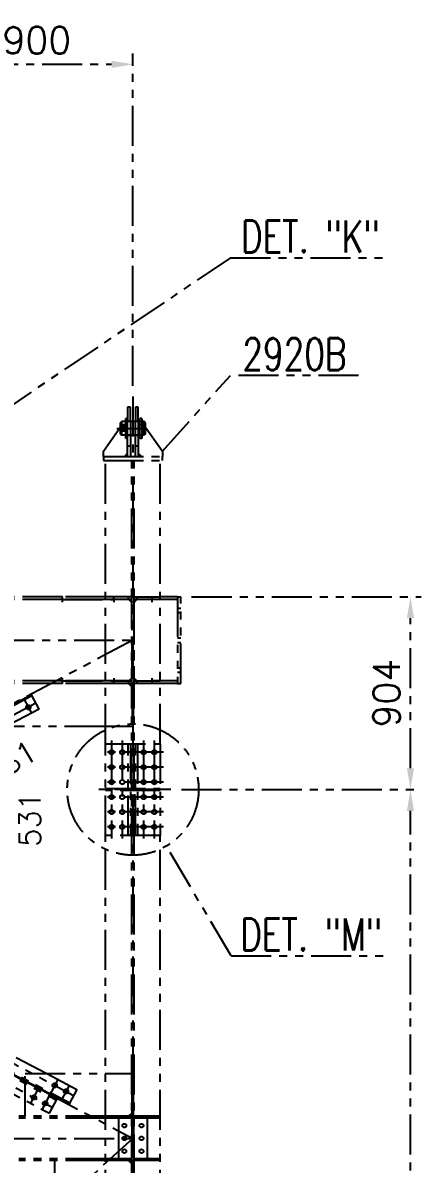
# Model space of a CAD drawing. Header units: millimetres. Extents: x -16232 to 52632, y -3739 to 20678.
# Drawn here: x -9603 to -7737, y 15328 to 20678 of the extents above; entities that cross this region are included whole.
import ezdxf
from ezdxf.enums import TextEntityAlignment as Align

# ---------------------------------------------------------------- set-up
doc = ezdxf.new("R2010")
doc.units = ezdxf.units.MM
doc.header["$LTSCALE"] = 300
doc.header["$MEASUREMENT"] = 0
doc.linetypes.add('PHANTOM2', pattern=[1.25, 0.625, -0.125, 0.125, -0.125, 0.125, -0.125])
doc.layers.add('EM-PJ-FANTASMA', color=8, linetype='PHANTOM2')
doc.styles.add('100CL', font='ROMANS.SHX')
doc.styles.add('ROMANS', font='romans.shx')
doc.dimstyles.new('PADRÃO', dxfattribs={"dimscale": 50, "dimtxt": 2.5, "dimasz": 2, "dimexe": 1, "dimexo": 1, "dimgap": 1, "dimtad": 1, "dimdec": 0, "dimzin": 9, "dimdsep": 46, "dimtxsty": 'ROMANS', "dimcen": 0, "dimclrd": 256, "dimclre": 256, "dimclrt": 7, "dimadec": 1, "dimazin": 2, "dimtfac": 1, "dimtdec": 0, "dimtmove": 0, "dimatfit": 3, "dimfxl": 1, "dimtolj": 1, "dimtzin": 0, "dimlwd": -1, "dimlwe": -1, "dimarcsym": 0})

# ---------------------------------------------------------------- blocks, each defined once
blk = doc.blocks.new('*D87')
at = {"layer": 'Defpoints', "color": 0, "transparency": 16777216}
for p in [(-9087.1, 20483.2), (-9987.1, 19427.1), (-9087.1, 18926.3)]:
    blk.add_point(p, dxfattribs=at)
at = {"layer": 'EM-PJ-FANTASMA', "transparency": 16777216}
for p, q in [((-9987.1, 19477.1), (-9987.1, 20533.2)), ((-9087.1, 18976.3), (-9087.1, 20533.2)), ((-9887.1, 20483.2), (-9187.1, 20483.2))]:
    blk.add_line(p, q, dxfattribs=at)
for points in [[(-9887.1, 20499.8), (-9887.1, 20466.5), (-9987.1, 20483.2)], [(-9187.1, 20499.8), (-9187.1, 20466.5), (-9087.1, 20483.2)]]:
    blk.add_solid(points, dxfattribs=at)
at = {"layer": 'EM-PJ-FANTASMA', "color": 7, "transparency": 16777216, "insert": (-9537.1, 20595.7), "char_height": 125, "attachment_point": 5, "style": 'ROMANS'}
blk.add_mtext('\\A1;900', dxfattribs=at)
blk = doc.blocks.new('*D99')
at = {"layer": 'Defpoints', "color": 0, "transparency": 16777216}
for p in [(-8909.1, 17083.9), (-7787.1, 17083.9), (-8909.1, 8148.9)]:
    blk.add_point(p, dxfattribs=at)
at = {"layer": 'EM-PJ-FANTASMA', "transparency": 16777216}
for p, q in [((-8859.1, 17083.9), (-7737.1, 17083.9)), ((-7787.1, 8248.9), (-7787.1, 16983.9)), ((-8859.1, 8148.9), (-7737.1, 8148.9))]:
    blk.add_line(p, q, dxfattribs=at)
for points in [[(-7803.8, 16983.9), (-7770.4, 16983.9), (-7787.1, 17083.9)], [(-7803.8, 8248.9), (-7770.4, 8248.9), (-7787.1, 8148.9)]]:
    blk.add_solid(points, dxfattribs=at)
at = {"layer": 'EM-PJ-FANTASMA', "color": 7, "transparency": 16777216, "insert": (-7899.6, 12616.4), "char_height": 125, "attachment_point": 5, "rotation": 90, "style": 'ROMANS'}
blk.add_mtext('\\A1;8935', dxfattribs=at)
blk = doc.blocks.new('*D100')
at = {"layer": 'Defpoints', "color": 0, "transparency": 16777216}
for p in [(-8862.1, 17987.4), (-7787.1, 17987.4), (-8909.1, 17083.9)]:
    blk.add_point(p, dxfattribs=at)
at = {"layer": 'EM-PJ-FANTASMA', "transparency": 16777216}
for p, q in [((-8812.1, 17987.4), (-7737.1, 17987.4)), ((-7787.1, 17183.9), (-7787.1, 17887.4)), ((-8859.1, 17083.9), (-7737.1, 17083.9))]:
    blk.add_line(p, q, dxfattribs=at)
for points in [[(-7803.8, 17887.4), (-7770.4, 17887.4), (-7787.1, 17987.4)], [(-7803.8, 17183.9), (-7770.4, 17183.9), (-7787.1, 17083.9)]]:
    blk.add_solid(points, dxfattribs=at)
at = {"layer": 'EM-PJ-FANTASMA', "color": 7, "transparency": 16777216, "insert": (-7899.6, 17535.7), "char_height": 125, "attachment_point": 5, "rotation": 90, "style": 'ROMANS'}
blk.add_mtext('\\A1;904', dxfattribs=at)

msp = doc.modelspace()

# ---------------------------------------------------------------- linework, layer by layer
at = {"layer": 'EM-PJ-FANTASMA'}
for p, q in [((-8630.482, 19576.505), (-10984.987, 17987.777)), ((-8630.482, 19576.505), (-7880.482, 19576.505)), ((-8949.093, 18670.323), (-8630.482, 19024.688)), ((-8030.482, 19024.688), (-8630.482, 19024.688)), ((-9087.093, 18926.323), (-9087.093, -1226.072)), ((-9099.093, 18876.323), (-9112.093, 18876.323)), ((-9112.093, 18876.323), (-9112.093, 18808.392)), ((-9099.093, 18808.392), (-9099.093, 18876.323)), ((-9062.093, 18876.323), (-9075.093, 18876.323)), ((-9075.093, 18876.323), (-9075.093, 18808.392)), ((-9062.093, 18808.392), (-9062.093, 18876.323)), ((-9225.093, 18670.323), (-9137.093, 18795.323)), ((-9145.093, 18803.323), (-9140.093, 18808.323)), ((-9145.093, 18783.96), (-9145.093, 18803.323)), ((-9145.093, 18749.323), (-9145.093, 18783.96)), ((-9120.093, 18808.323), (-9140.093, 18808.323)), ((-9140.093, 18808.323), (-9140.093, 18791.062)), ((-9140.093, 18791.062), (-9140.093, 18744.323)), ((-9137.093, 18795.323), (-9112.093, 18795.323)), ((-9130.093, 18761.323), (-9130.093, 18791.323)), ((-9112.093, 18823.823), (-9120.093, 18823.823)), ((-9120.093, 18795.323), (-9120.093, 18823.823)), ((-9112.093, 18808.823), (-9120.093, 18808.823)), ((-9099.093, 18808.323), (-9120.093, 18808.323)), ((-9120.093, 18776.323), (-9120.093, 18795.323)), ((-9099.093, 18808.823), (-9112.093, 18808.823)), ((-9112.093, 18695.323), (-9112.093, 18808.392)), ((-9099.093, 18808.392), (-9099.093, 18695.323)), ((-9075.093, 18808.323), (-9099.093, 18808.323)), ((-9062.093, 18808.823), (-9075.093, 18808.823)), ((-9075.093, 18695.323), (-9075.093, 18808.392)), ((-9062.093, 18808.323), (-9075.093, 18808.323)), ((-9062.093, 18808.392), (-9062.093, 18695.323)), ((-9054.093, 18808.323), (-9062.093, 18808.323)), ((-9062.093, 18795.323), (-9037.093, 18795.323)), ((-9046.093, 18823.823), (-9054.093, 18823.823)), ((-9054.093, 18795.323), (-9054.093, 18823.823)), ((-9046.093, 18808.823), (-9054.093, 18808.823)), ((-9046.093, 18808.323), (-9054.093, 18808.323)), ((-9054.093, 18776.323), (-9054.093, 18795.323)), ((-9046.093, 18823.823), (-9046.093, 18795.323)), ((-9034.093, 18808.323), (-9046.093, 18808.323)), ((-9046.093, 18795.323), (-9046.093, 18776.323)), ((-9044.093, 18761.323), (-9044.093, 18791.323)), ((-9037.093, 18795.323), (-8949.093, 18670.323)), ((-9029.093, 18803.323), (-9034.093, 18808.323)), ((-9034.093, 18791.062), (-9034.093, 18808.323)), ((-9034.093, 18744.323), (-9034.093, 18791.062)), ((-9029.093, 18803.323), (-9029.093, 18783.96)), ((-9029.093, 18783.96), (-9029.093, 18749.323)), ((-9162.093, 18776.323), (-9022.093, 18776.323)), ((-9145.093, 18749.323), (-9140.093, 18744.323)), ((-9099.093, 18744.323), (-9140.093, 18744.323)), ((-9120.093, 18728.823), (-9120.093, 18776.323)), ((-9112.093, 18743.823), (-9120.093, 18743.823)), ((-9112.093, 18728.823), (-9120.093, 18728.823)), ((-9099.093, 18743.823), (-9112.093, 18743.823)), ((-9075.093, 18744.323), (-9099.093, 18744.323)), ((-9034.093, 18744.323), (-9075.093, 18744.323)), ((-9062.093, 18743.823), (-9075.093, 18743.823)), ((-9054.093, 18728.823), (-9054.093, 18776.323)), ((-9046.093, 18743.823), (-9054.093, 18743.823)), ((-9046.093, 18728.823), (-9054.093, 18728.823)), ((-9046.093, 18776.323), (-9046.093, 18728.823)), ((-9029.093, 18749.323), (-9034.093, 18744.323)), ((-9225.093, 18645.323), (-9225.093, 18670.323)), ((-9112.093, 18695.323), (-9099.093, 18695.323)), ((-9112.093, 18645.323), (-9112.093, 18695.323)), ((-9099.093, 18695.323), (-9099.093, 18645.323)), ((-9075.093, 18695.323), (-9062.093, 18695.323)), ((-9075.093, 18645.323), (-9075.093, 18695.323)), ((-9062.093, 18695.323), (-9062.093, 18645.323)), ((-8949.093, 18670.323), (-8949.093, 18645.323)), ((-9225.093, 18645.323), (-8949.093, 18645.323)), ((-9225.093, 18645.323), (-9225.093, 18626.323)), ((-9225.093, 18626.323), (-8949.093, 18626.323)), ((-9215.093, 17298.928), (-9215.093, 18626.323)), ((-9112.093, 18660.323), (-9127.093, 18645.323)), ((-9112.093, 18645.323), (-9099.093, 18645.323)), ((-9092.343, 17088.928), (-9092.343, 18626.323)), ((-9081.843, 17088.928), (-9081.843, 18626.323)), ((-9075.093, 18645.323), (-9062.093, 18645.323)), ((-9047.093, 18645.323), (-9062.093, 18660.323)), ((-8959.093, 17298.928), (-8959.093, 18626.323)), ((-8949.093, 18626.323), (-8949.093, 18645.323)), ((-9417.343, 17987.428), (-11282.093, 17987.428)), ((-9215.093, 17987.428), (-9417.343, 17987.428)), ((-9417.343, 17974.428), (-9417.343, 17987.428)), ((-9417.343, 17974.628), (-9417.343, 17987.428)), ((-9107.343, 17987.428), (-9215.093, 17987.428)), ((-9176.093, 17974.628), (-9176.093, 17987.428)), ((-9092.343, 17987.428), (-9107.343, 17987.428)), ((-9107.343, 17974.428), (-9107.343, 17987.428)), ((-9092.343, 17987.428), (-9081.843, 17987.428)), ((-9081.843, 17987.428), (-9066.843, 17987.428)), ((-9066.843, 17987.428), (-8959.093, 17987.428)), ((-9066.843, 17974.428), (-9066.843, 17987.428)), ((-8998.093, 17987.428), (-8998.093, 17974.628)), ((-8878.093, 17987.428), (-8959.093, 17987.428)), ((-8878.093, 17987.428), (-8862.093, 17987.428)), ((-8878.093, 17987.428), (-8878.093, 17580.428)), ((-8878.093, 17987.428), (-8878.093, 17974.628)), ((-8862.093, 17580.428), (-8862.093, 17987.428)), ((-9417.343, 17974.628), (-11282.093, 17974.628)), ((-9417.343, 17974.628), (-9176.093, 17974.628)), ((-9215.093, 17974.428), (-9417.343, 17974.428)), ((-9417.343, 17962.428), (-9417.343, 17974.428)), ((-9107.343, 17974.428), (-9215.093, 17974.428)), ((-9103.143, 17974.628), (-9176.093, 17974.628)), ((-9176.093, 17974.628), (-9176.093, 17962.428)), ((-9092.343, 17974.428), (-9107.343, 17974.428)), ((-9105.943, 17974.628), (-9090.943, 17959.628)), ((-9090.943, 17605.428), (-9090.943, 17962.428)), ((-9083.243, 17959.628), (-9068.243, 17974.628)), ((-9083.243, 17962.428), (-9083.243, 17605.428)), ((-9066.843, 17974.428), (-9081.843, 17974.428)), ((-8998.093, 17974.628), (-9071.043, 17974.628)), ((-8959.093, 17974.428), (-9066.843, 17974.428)), ((-8959.093, 17974.628), (-8998.093, 17974.628)), ((-8998.093, 17974.628), (-8998.093, 17962.428)), ((-8878.093, 17974.628), (-8959.093, 17974.628)), ((-8878.093, 17934.428), (-8862.093, 17934.428)), ((-8878.093, 17913.428), (-8862.093, 17913.428)), ((-13487.093, 17783.928), (-9087.093, 17783.928)), ((-9087.093, 17783.928), (-13487.093, 15448.928)), ((-13487.093, 17783.928), (-9087.093, 15448.928)), ((-8878.093, 17794.428), (-8862.093, 17794.428)), ((-8878.093, 17773.428), (-8862.093, 17773.428)), ((-8878.093, 17654.428), (-8862.093, 17654.428)), ((-9417.343, 17593.428), (-9417.343, 17605.428)), ((-9176.093, 17605.428), (-9176.093, 17593.228)), ((-9090.943, 17608.228), (-9105.943, 17593.228)), ((-9068.243, 17593.228), (-9083.243, 17608.228)), ((-8998.093, 17605.428), (-8998.093, 17593.228)), ((-8878.093, 17633.428), (-8862.093, 17633.428)), ((-9417.343, 17593.228), (-11282.093, 17593.228)), ((-9417.343, 17580.428), (-11282.093, 17580.428)), ((-9215.093, 17593.428), (-9417.343, 17593.428)), ((-9417.343, 17580.428), (-9417.343, 17593.428)), ((-9417.343, 17593.228), (-9176.093, 17593.228)), ((-9417.343, 17580.428), (-9417.343, 17593.228)), ((-9215.093, 17580.428), (-9417.343, 17580.428)), ((-9107.343, 17593.428), (-9215.093, 17593.428)), ((-9107.343, 17580.428), (-9215.093, 17580.428)), ((-9176.093, 17580.428), (-9176.093, 17593.228)), ((-9176.093, 17593.228), (-9103.143, 17593.228)), ((-9092.343, 17593.428), (-9107.343, 17593.428)), ((-9107.343, 17580.428), (-9107.343, 17593.428)), ((-9092.343, 17580.428), (-9107.343, 17580.428)), ((-9092.343, 17565.428), (-9107.343, 17580.428)), ((-9081.843, 17580.428), (-9092.343, 17580.428)), ((-9090.093, 17580.428), (-9090.093, 17565.428)), ((-9090.093, 17565.428), (-9084.093, 17565.428)), ((-9090.093, 17565.428), (-9090.093, 17390.428)), ((-9084.093, 17565.428), (-9084.093, 17580.428)), ((-9084.093, 17390.428), (-9084.093, 17565.428)), ((-9081.843, 17593.428), (-9066.843, 17593.428)), ((-9066.843, 17580.428), (-9081.843, 17580.428)), ((-9071.043, 17593.228), (-8998.093, 17593.228)), ((-9066.843, 17593.428), (-8959.093, 17593.428)), ((-9066.843, 17580.428), (-9066.843, 17593.428)), ((-8959.093, 17580.428), (-9066.843, 17580.428)), ((-8998.093, 17593.228), (-8998.093, 17580.428)), ((-8959.093, 17593.228), (-8998.093, 17593.228)), ((-8878.093, 17593.228), (-8959.093, 17593.228)), ((-8878.093, 17580.428), (-8959.093, 17580.428)), ((-8878.093, 17593.228), (-8878.093, 17580.428)), ((-8878.093, 17580.428), (-8862.093, 17580.428)), ((-9562.681, 17528.145), (-13132.357, 15633.783)), ((-9559.868, 17522.845), (-13129.544, 15628.483)), ((-9599.42, 17512.045), (-9562.388, 17442.262)), ((-9527.055, 17461.013), (-9562.681, 17528.145)), ((-9090.093, 17532.967), (-9084.093, 17532.967)), ((-9090.093, 17511.967), (-9084.093, 17511.967)), ((-9090.093, 17511.391), (-9084.093, 17511.391)), ((-9090.093, 17502.434), (-9084.093, 17502.434)), ((-9541.587, 17488.396), (-13111.263, 15594.034)), ((-9527.055, 17461.013), (-13096.731, 15566.65)), ((-9090.093, 17490.391), (-9084.093, 17490.391)), ((-9090.093, 17481.434), (-9084.093, 17481.434)), ((-9090.093, 17480.859), (-9084.093, 17480.859)), ((-9090.093, 17471.901), (-9084.093, 17471.901)), ((-9090.093, 17459.859), (-9084.093, 17459.859)), ((-9090.093, 17450.901), (-9084.093, 17450.901)), ((-9090.093, 17450.326), (-9084.093, 17450.326)), ((-9090.093, 17429.326), (-9084.093, 17429.326)), ((-9090.093, 17390.428), (-9084.093, 17390.428)), ((-9782.343, 17380.428), (-9215.093, 17380.428)), ((-9215.093, 17380.428), (-9092.343, 17380.428)), ((-9215.093, 16868.928), (-9215.093, 17298.928)), ((-9215.093, 17298.928), (-8959.093, 17298.928)), ((-9187.093, 17313.928), (-9187.093, 16853.928)), ((-9137.093, 17313.928), (-9137.093, 16853.928)), ((-9109.093, 16868.928), (-9109.093, 17298.928)), ((-9098.343, 17298.928), (-9098.343, 16868.928)), ((-9075.843, 16868.928), (-9075.843, 17298.928)), ((-9065.093, 17298.928), (-9065.093, 16868.928)), ((-9037.093, 17313.928), (-9037.093, 16853.928)), ((-8987.093, 17313.928), (-8987.093, 16853.928)), ((-8959.093, 17298.928), (-8959.093, 16868.928)), ((-8944.093, 17258.928), (-9230.093, 17258.928)), ((-9092.343, 17267.928), (-9098.343, 17267.928)), ((-9092.343, 17249.928), (-9098.343, 17249.928)), ((-9092.343, 17267.928), (-9081.843, 17267.928)), ((-9092.343, 17249.928), (-9081.843, 17249.928)), ((-9075.843, 17267.928), (-9081.843, 17267.928)), ((-9075.843, 17249.928), (-9081.843, 17249.928)), ((-8944.093, 17188.928), (-9230.093, 17188.928)), ((-9092.343, 17197.928), (-9098.343, 17197.928)), ((-9092.343, 17179.928), (-9098.343, 17179.928)), ((-9092.343, 17197.928), (-9081.843, 17197.928)), ((-9092.343, 17179.928), (-9081.843, 17179.928)), ((-9075.843, 17197.928), (-9081.843, 17197.928)), ((-9075.843, 17179.928), (-9081.843, 17179.928)), ((-8944.093, 17118.928), (-9230.093, 17118.928)), ((-9092.343, 17127.928), (-9098.343, 17127.928)), ((-9092.343, 17127.928), (-9081.843, 17127.928)), ((-9075.843, 17127.928), (-9081.843, 17127.928)), ((-8909.093, 17083.928), (-9265.093, 17083.928)), ((-9215.093, 17088.928), (-8959.093, 17088.928)), ((-8959.093, 17078.928), (-9215.093, 17078.928)), ((-9092.343, 17109.928), (-9098.343, 17109.928)), ((-9092.343, 17109.928), (-9081.843, 17109.928)), ((-9092.343, 17078.928), (-9092.343, 17088.928)), ((-9092.343, 8153.928), (-9092.343, 17078.928)), ((-9075.843, 17109.928), (-9081.843, 17109.928)), ((-9081.843, 17088.928), (-9081.843, 17078.928)), ((-9081.843, 8153.928), (-9081.843, 17078.928)), ((-8944.093, 17048.928), (-9230.093, 17048.928)), ((-9092.343, 17057.928), (-9098.343, 17057.928)), ((-9092.343, 17039.928), (-9098.343, 17039.928)), ((-9092.343, 17057.928), (-9081.843, 17057.928)), ((-9092.343, 17039.928), (-9081.843, 17039.928)), ((-9075.843, 17057.928), (-9081.843, 17057.928)), ((-9075.843, 17039.928), (-9081.843, 17039.928)), ((-8944.093, 16978.928), (-9230.093, 16978.928)), ((-9092.343, 16987.928), (-9098.343, 16987.928)), ((-9092.343, 16969.928), (-9098.343, 16969.928)), ((-9092.343, 16987.928), (-9081.843, 16987.928)), ((-9092.343, 16969.928), (-9081.843, 16969.928)), ((-9075.843, 16987.928), (-9081.843, 16987.928)), ((-9075.843, 16969.928), (-9081.843, 16969.928)), ((-8944.093, 16908.928), (-9230.093, 16908.928)), ((-9092.343, 16917.928), (-9098.343, 16917.928)), ((-9092.343, 16917.928), (-9081.843, 16917.928)), ((-9075.843, 16917.928), (-9081.843, 16917.928)), ((-8959.093, 16868.928), (-9215.093, 16868.928)), ((-9215.093, 8363.928), (-9215.093, 16868.928)), ((-9092.343, 16899.928), (-9098.343, 16899.928)), ((-9092.343, 16899.928), (-9081.843, 16899.928)), ((-9075.843, 16899.928), (-9081.843, 16899.928)), ((-8959.093, 8363.928), (-8959.093, 16868.928)), ((-8626.855, 16304.489), (-8930.672, 16819.02)), ((-11138.334, 16534.088), (-9441.828, 15633.783)), ((-11132.709, 16544.688), (-9383.204, 15616.257)), ((-11114.427, 16579.137), (-9364.922, 15650.707)), ((-10958.563, 16531.518), (-9490.47, 15752.428)), ((-11159.428, 16494.338), (-9462.923, 15594.034)), ((-11141.146, 16528.788), (-9444.641, 15628.483)), ((-11173.96, 16466.955), (-9477.454, 15566.65)), ((-10994.19, 16464.385), (-9592.343, 15720.451)), ((-8626.855, 16304.489), (-7876.855, 16304.489)), ((-9592.343, 15752.428), (-9215.093, 15752.428)), ((-9592.343, 15552.428), (-9592.343, 15752.428)), ((-9490.47, 15752.428), (-9350.39, 15678.09)), ((-9215.093, 15752.428), (-9092.343, 15752.428)), ((-9090.093, 15742.428), (-9084.093, 15742.428)), ((-9090.093, 15567.428), (-9090.093, 15742.428)), ((-9084.093, 15567.428), (-9084.093, 15742.428)), ((-9592.343, 15720.451), (-9386.016, 15610.957)), ((-9565.787, 15613.527), (-9528.754, 15683.309)), ((-9438.723, 15724.966), (-9512.787, 15585.401)), ((-9385.723, 15696.84), (-9422.756, 15627.058)), ((-9350.39, 15678.09), (-9386.016, 15610.957)), ((-9090.093, 15709.387), (-9084.093, 15709.387)), ((-9090.093, 15688.387), (-9084.093, 15688.387)), ((-9090.093, 15687.812), (-9084.093, 15687.812)), ((-9090.093, 15678.855), (-9084.093, 15678.855)), ((-9477.454, 15566.65), (-9441.828, 15633.783)), ((-9090.093, 15666.812), (-9084.093, 15666.812)), ((-9090.093, 15657.855), (-9084.093, 15657.855)), ((-9090.093, 15657.279), (-9084.093, 15657.279)), ((-9090.093, 15648.322), (-9084.093, 15648.322)), ((-9090.093, 15636.279), (-9084.093, 15636.279)), ((-9090.093, 15627.322), (-9084.093, 15627.322)), ((-9090.093, 15626.746), (-9084.093, 15626.746)), ((-9092.343, 15567.428), (-9107.343, 15552.428)), ((-9090.093, 15605.746), (-9084.093, 15605.746)), ((-9090.093, 15567.428), (-9084.093, 15567.428)), ((-9090.093, 15552.428), (-9090.093, 15567.428)), ((-9084.093, 15552.428), (-9084.093, 15567.428)), ((-9215.093, 15552.428), (-9621.093, 15552.428)), ((-9215.093, 15544.028), (-9621.093, 15544.028)), ((-9092.343, 15552.428), (-9215.093, 15552.428)), ((-9092.343, 15544.028), (-9215.093, 15544.028)), ((-9153.593, 15544.028), (-9153.593, 15552.428)), ((-9153.593, 15353.828), (-9153.593, 15544.028)), ((-9092.343, 15552.428), (-9081.843, 15552.428)), ((-9089.993, 15363.928), (-9089.993, 15533.928)), ((-9084.193, 15533.928), (-9084.193, 15363.928)), ((-9066.843, 15552.428), (-9081.843, 15552.428)), ((-9066.843, 15544.028), (-9081.843, 15544.028)), ((-8959.093, 15552.428), (-9066.843, 15552.428)), ((-9066.843, 15544.028), (-9066.843, 15552.428)), ((-8959.093, 15544.028), (-9066.843, 15544.028)), ((-9020.593, 15552.428), (-9020.593, 15544.028)), ((-9020.593, 15544.028), (-9020.593, 15353.828)), ((-13487.093, 15448.928), (-9087.093, 15448.928)), ((-9087.093, 15448.928), (-13487.093, 11448.928)), ((-9215.093, 15353.828), (-9621.093, 15353.828)), ((-9092.343, 15353.828), (-9215.093, 15353.828)), ((-9153.593, 15345.428), (-9153.593, 15353.828)), ((-9066.843, 15353.828), (-9081.843, 15353.828)), ((-8959.093, 15353.828), (-9066.843, 15353.828)), ((-9066.843, 15345.428), (-9066.843, 15353.828)), ((-9020.593, 15353.828), (-9020.593, 15345.428)), ((-9215.093, 15345.428), (-9621.093, 15345.428)), ((-9452.343, 15230.428), (-9452.343, 15345.428)), ((-9092.343, 15345.428), (-9215.093, 15345.428)), ((-9107.343, 15345.428), (-9092.343, 15330.428)), ((-9081.843, 15345.428), (-9092.343, 15345.428)), ((-9090.093, 15345.428), (-9090.093, 15330.428)), ((-9084.093, 15330.428), (-9090.093, 15330.428)), ((-9090.093, 15330.428), (-9090.093, 15045.428)), ((-9084.093, 15330.428), (-9084.093, 15345.428)), ((-9084.093, 15045.428), (-9084.093, 15330.428)), ((-9066.843, 15345.428), (-9081.843, 15345.428)), ((-8959.093, 15345.428), (-9066.843, 15345.428))]:
    msp.add_line(p, q, dxfattribs=at)
for centre, radius in [((-9130.093, 18776.323), 5), ((-9044.093, 18776.323), 5), ((-9576.92, 17469.645), 10.5), ((-9576.92, 17469.645), 10.5), ((-9087.093, 17083.928), 307.642), ((-9187.093, 17258.928), 10.5), ((-9137.093, 17258.928), 10.5), ((-9037.093, 17258.928), 10.5), ((-8987.093, 17258.928), 10.5), ((-9187.093, 17188.928), 10.5), ((-9137.093, 17188.928), 10.5), ((-9037.093, 17188.928), 10.5), ((-8987.093, 17188.928), 10.5), ((-9187.093, 17118.928), 10.5), ((-9137.093, 17118.928), 10.5), ((-9037.093, 17118.928), 10.5), ((-8987.093, 17118.928), 10.5), ((-9187.093, 17048.928), 10.5), ((-9137.093, 17048.928), 10.5), ((-9037.093, 17048.928), 10.5), ((-8987.093, 17048.928), 10.5), ((-9187.093, 16978.928), 10.5), ((-9137.093, 16978.928), 10.5), ((-9037.093, 16978.928), 10.5), ((-8987.093, 16978.928), 10.5), ((-9187.093, 16908.928), 10.5), ((-9137.093, 16908.928), 10.5), ((-9037.093, 16908.928), 10.5), ((-8987.093, 16908.928), 10.5), ((-9453.254, 15697.583), 10.5), ((-9453.254, 15697.583), 10.5), ((-9400.255, 15669.457), 10.5), ((-9400.255, 15669.457), 10.5), ((-9551.255, 15640.91), 10.5), ((-9551.255, 15640.91), 10.5), ((-9498.256, 15612.784), 10.5), ((-9498.256, 15612.784), 10.5), ((-9127.093, 15508.928), 9), ((-9047.093, 15508.928), 9), ((-9127.093, 15448.928), 9), ((-9047.093, 15448.928), 9), ((-9127.093, 15388.928), 9), ((-9047.093, 15388.928), 9)]:
    msp.add_circle(centre, radius, dxfattribs=at)
for centre, radius, start, end in [((-9103.143, 17962.428), 12.2, 0, 90), ((-9071.043, 17962.428), 12.2, 90, 180), ((-9103.143, 17605.428), 12.2, 270, 0), ((-9071.043, 17605.428), 12.2, 180, 270), ((-9100.093, 15533.928), 10.1, 0, 90), ((-9074.093, 15533.928), 10.1, 90, 180), ((-9100.093, 15363.928), 10.1, 270, 0), ((-9074.093, 15363.928), 10.1, 180, 270)]:
    msp.add_arc(centre, radius, start, end, dxfattribs=at)

# ---------------------------------------------------------------- texts
at = {"layer": 'EM-PJ-FANTASMA', "style": '100CL', "width": 0.75}
for s, p in [('DET. "K"', (-8255.482, 19676.505)), ('2920B', (-8330.482, 19124.688)), ('DET. "M"', (-8251.855, 16404.489))]:
    msp.add_text(s, height=150, dxfattribs=at).set_placement(p, align=Align.MIDDLE_CENTER)
at = {"layer": 'EM-PJ-FANTASMA', "extrusion": (-0.008881, 0.015024, 0.999848), "style": '100CL'}
msp.add_text('PT@PT=4981', height=100, rotation=30.592823, dxfattribs=at).set_placement((-10314.929, 16822.341, 338.948), align=Align.MIDDLE_LEFT)
at = {"layer": 'EM-PJ-FANTASMA', "extrusion": (-0.017452, -4.53429e-16, 0.999848), "style": '100CL'}
msp.add_text('531', height=100, rotation=180, dxfattribs=at).set_placement((-16943.973, -9568.478, 167.018), align=Align.MIDDLE_CENTER)

# ---------------------------------------------------------------- dimensions: what is measured, and where the dimension line sits
at = {"layer": 'EM-PJ-FANTASMA'}
dim = msp.add_linear_dim(base=(-9087.093, 20483.182), p1=(-9987.093, 19427.071), p2=(-9087.093, 18926.323), dimstyle='PADRÃO', dxfattribs=at)
dim.commit()
dim.dimension.update_dxf_attribs({"geometry": '*D87', "text_midpoint": (-9537.093, 20595.682)})
dim = msp.add_linear_dim(base=(-7787.09261388, 17987.427549089), p1=(-8909.092613882, 17083.927549089), p2=(-8862.092613882, 17987.427549089), angle=90, dimstyle='PADRÃO', override={"dimdec": 0}, dxfattribs=at)
dim.commit()
dim.dimension.update_dxf_attribs({"geometry": '*D100', "text_midpoint": (-7899.59261388, 17535.677549089)})
dim = msp.add_linear_dim(base=(-7787.093, 17083.928), p1=(-8909.093, 8148.928), p2=(-8909.093, 17083.928), angle=90, dimstyle='PADRÃO', dxfattribs=at)
dim.commit()
dim.dimension.update_dxf_attribs({"geometry": '*D99', "text_midpoint": (-7899.593, 12616.428)})

doc.saveas('drawing.dxf')
